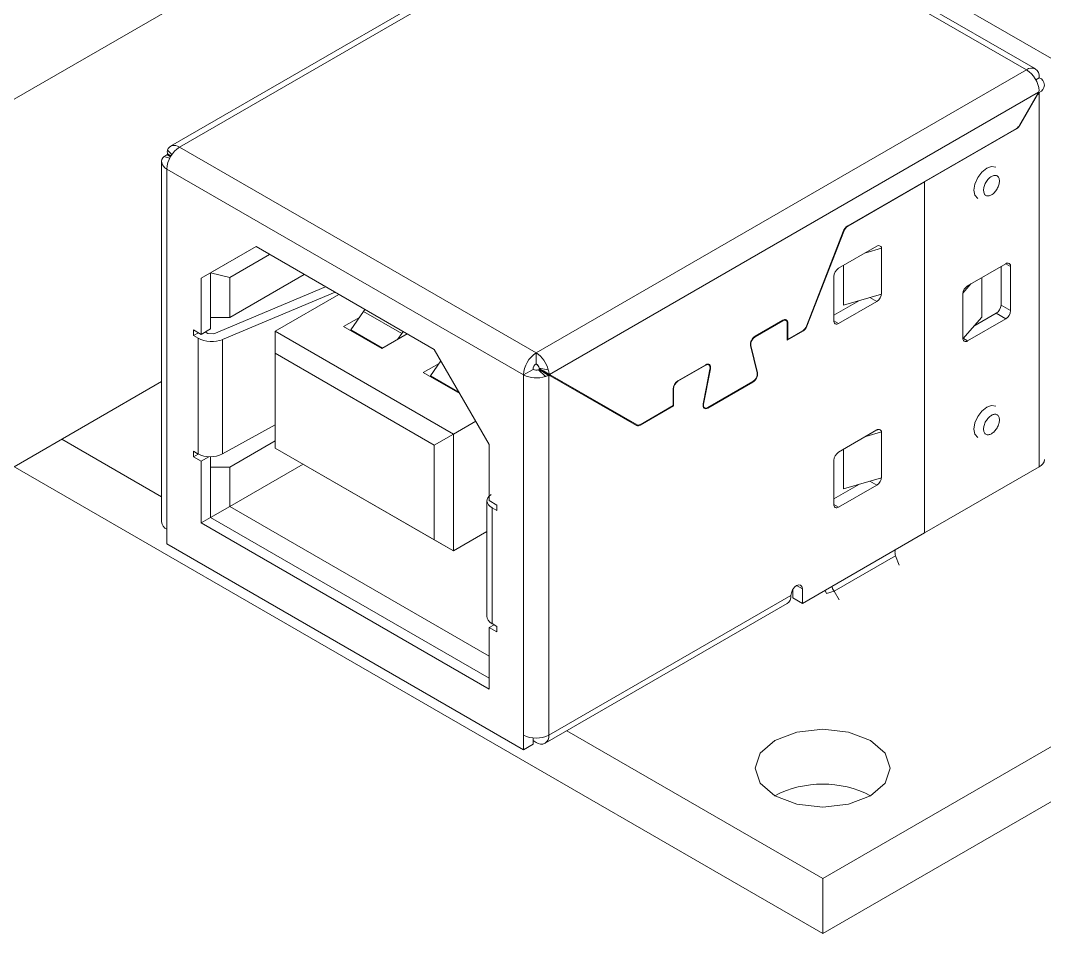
# Model space of a CAD drawing. Header units: millimetres. Extents: x -37 to 256, y 6 to 200.
# Drawn here: x 31.54 to 42.92, y 153.05 to 163.19 of the extents above; entities that cross this region are included whole.
import ezdxf

# ---------------------------------------------------------------- set-up
doc = ezdxf.new("R2010")
doc.units = ezdxf.units.MM

msp = doc.modelspace()

# ---------------------------------------------------------------- linework, layer by layer
at = {"color": 7, "linetype": 'Continuous', "lineweight": 15}
for p, q in [((40.453, 153.659), (82.88, 178.151)), ((40.453, 153.047), (82.88, 177.539)), ((15.705, 167.334), (40.453, 153.047)), ((31.473, 162.314), (35.999, 164.926)), ((38.656, 164.936), (33.212, 161.793)), ((33.312, 161.783), (38.756, 164.926)), ((38.756, 164.926), (42.716, 162.64)), ((42.816, 162.65), (38.856, 164.936)), ((40.736, 164.068), (44.342, 161.987)), ((42.716, 162.64), (37.271, 159.497)), ((42.818, 162.531), (42.858, 162.553)), ((42.858, 162.553), (42.858, 162.559)), ((42.85, 162.391), (37.421, 159.257)), ((42.64, 162.026), (42.85, 162.391)), ((42.85, 162.391), (42.857, 162.409)), ((42.858, 162.39), (42.851, 162.394)), ((42.858, 162.39), (42.858, 158.231)), ((42.643, 162.024), (42.842, 162.369)), ((42.606, 161.99), (40.731, 160.908)), ((41.585, 161.395), (42.606, 161.985)), ((33.227, 161.702), (33.178, 161.75)), ((33.216, 161.685), (33.179, 161.706)), ((37.271, 159.497), (33.312, 161.783)), ((33.112, 161.62), (33.112, 157.619)), ((33.14, 161.679), (33.201, 161.658)), ((33.17, 161.696), (33.209, 161.673)), ((33.186, 161.701), (33.215, 161.684)), ((33.186, 161.693), (33.212, 161.678)), ((33.212, 161.678), (33.186, 161.693)), ((37.13, 159.252), (33.17, 161.538)), ((33.17, 161.538), (33.17, 157.537)), ((40.731, 160.903), (41.585, 161.395)), ((41.585, 161.395), (41.58, 161.398)), ((41.585, 157.496), (41.585, 161.395)), ((40.681, 160.846), (40.273, 159.794)), ((40.277, 159.793), (40.686, 160.846)), ((40.63, 160.436), (41.054, 160.681)), ((33.55, 160.325), (34.16, 160.677)), ((33.656, 160.386), (34.16, 160.677)), ((33.868, 160.335), (34.31, 160.59)), ((34.311, 160.59), (33.868, 160.335)), ((34.16, 160.677), (36.14, 159.534)), ((34.16, 160.677), (34.16, 160.677)), ((40.931, 160.609), (41.106, 160.66)), ((41.107, 160.15), (41.107, 160.66)), ((41.107, 160.65), (41.107, 160.16)), ((40.683, 160.028), (40.683, 160.467)), ((42.062, 160.242), (42.486, 160.487)), ((42.433, 160.456), (42.433, 160.027)), ((42.539, 160.456), (42.539, 159.966)), ((33.656, 160.386), (33.55, 160.325)), ((33.656, 159.89), (33.656, 160.386)), ((33.656, 160.386), (33.868, 160.335)), ((33.656, 159.763), (33.656, 160.386)), ((34.696, 160.368), (33.868, 159.89)), ((40.577, 159.854), (40.577, 160.344)), ((33.55, 159.702), (33.55, 160.325)), ((33.691, 159.709), (34.932, 160.231)), ((33.868, 159.89), (33.868, 160.335)), ((42.01, 160.161), (42.097, 160.262)), ((42.221, 160.334), (42.221, 159.895)), ((33.788, 159.644), (35.039, 160.17)), ((35.08, 160.146), (34.372, 159.738)), ((41.106, 160.15), (40.683, 160.028)), ((42.009, 159.65), (42.009, 160.16)), ((42.009, 159.66), (42.009, 160.15)), ((40.86, 160.079), (40.577, 159.915)), ((41.054, 160.068), (40.63, 159.824)), ((42.539, 159.966), (42.433, 160.027)), ((33.656, 159.89), (33.868, 159.89)), ((35.132, 159.789), (35.309, 159.891)), ((35.214, 159.751), (35.353, 159.957)), ((35.353, 159.957), (35.369, 159.979)), ((35.353, 159.957), (35.778, 159.712)), ((42.221, 159.895), (42.01, 159.651)), ((42.38, 159.936), (42.133, 159.793)), ((42.38, 159.936), (42.486, 159.874)), ((35.557, 159.544), (35.132, 159.789)), ((40.011, 159.86), (39.702, 159.681)), ((39.702, 159.676), (40.011, 159.854)), ((40.045, 159.858), (40.03, 159.867)), ((40.06, 159.827), (40.06, 159.637)), ((40.064, 159.646), (40.064, 159.829)), ((42.486, 159.874), (42.062, 159.629)), ((33.465, 159.69), (33.465, 159.751)), ((33.465, 159.751), (33.55, 159.702)), ((33.521, 159.719), (33.465, 159.69)), ((33.518, 159.66), (33.465, 159.69)), ((33.518, 158.373), (33.518, 159.66)), ((33.656, 159.763), (33.55, 159.702)), ((33.624, 159.713), (33.597, 159.729)), ((33.691, 159.709), (33.624, 159.713)), ((34.372, 159.738), (34.372, 159.493)), ((34.372, 159.738), (36.352, 158.595)), ((35.21, 159.744), (35.214, 159.751)), ((35.84, 159.707), (35.557, 159.544)), ((35.778, 159.712), (35.733, 159.646)), ((35.778, 159.712), (35.793, 159.734)), ((40.06, 159.637), (40.231, 159.736)), ((40.231, 159.742), (40.064, 159.646)), ((33.788, 158.376), (33.788, 159.644)), ((39.65, 159.576), (39.687, 159.428)), ((39.693, 159.426), (39.655, 159.58)), ((40.064, 159.646), (40.06, 159.649)), ((36.14, 158.472), (34.372, 159.493)), ((34.372, 159.493), (34.372, 158.44)), ((36.14, 159.534), (36.75, 158.478)), ((37.271, 159.375), (37.271, 159.497)), ((36.016, 159.279), (36.193, 159.38)), ((36.098, 159.24), (36.212, 159.409)), ((37.305, 159.328), (37.405, 159.309)), ((37.31, 159.321), (37.352, 159.297)), ((39.154, 159.365), (38.845, 159.186)), ((38.845, 159.181), (39.154, 159.359)), ((39.131, 158.927), (39.206, 159.319)), ((39.201, 159.317), (39.163, 159.119)), ((39.188, 159.363), (39.172, 159.372)), ((39.687, 159.428), (39.725, 159.274)), ((39.73, 159.278), (39.693, 159.426)), ((36.423, 159.044), (36.016, 159.279)), ((36.094, 159.234), (36.098, 159.24)), ((37.236, 159.313), (37.13, 159.252)), ((37.13, 155.251), (37.13, 159.252)), ((37.297, 159.309), (37.374, 159.235)), ((37.333, 159.293), (37.304, 159.309)), ((37.307, 159.308), (37.413, 159.247)), ((37.428, 159.251), (37.322, 159.313)), ((37.322, 159.313), (38.285, 158.757)), ((37.428, 159.243), (37.322, 159.305)), ((37.421, 159.257), (37.351, 159.298)), ((37.413, 155.251), (37.413, 159.247)), ((38.391, 158.696), (37.428, 159.251)), ((37.428, 159.243), (38.387, 158.69)), ((31.473, 158.231), (33.112, 159.177)), ((38.792, 159.095), (38.792, 158.911)), ((38.797, 158.908), (38.797, 159.097)), ((39.163, 159.119), (39.126, 158.929)), ((39.678, 159.178), (39.178, 158.889)), ((39.178, 158.883), (39.678, 159.172)), ((38.792, 158.911), (38.425, 158.699)), ((38.425, 158.693), (38.797, 158.908)), ((38.797, 158.908), (38.792, 158.911)), ((39.129, 158.892), (39.143, 158.884)), ((38.391, 158.696), (38.285, 158.757)), ((34.372, 158.696), (33.788, 158.376)), ((36.352, 158.595), (36.6, 158.738)), ((40.63, 158.395), (41.054, 158.64)), ((32.003, 158.537), (33.112, 157.897)), ((34.372, 158.519), (33.868, 158.228)), ((36.352, 158.595), (36.14, 158.472)), ((36.352, 158.595), (36.352, 157.297)), ((40.931, 158.568), (41.106, 158.619)), ((41.107, 158.109), (41.107, 158.619)), ((41.107, 158.609), (41.107, 158.119)), ((34.372, 158.44), (36.14, 157.419)), ((34.372, 158.44), (34.372, 158.44)), ((36.352, 157.297), (34.372, 158.44)), ((36.14, 157.419), (36.14, 158.472)), ((36.75, 158.478), (36.75, 157.855)), ((40.683, 157.986), (40.683, 158.425)), ((33.465, 158.404), (33.518, 158.373)), ((33.465, 158.343), (33.465, 158.404)), ((33.518, 158.373), (33.465, 158.343)), ((33.55, 158.294), (33.465, 158.343)), ((33.635, 158.343), (33.55, 158.294)), ((33.55, 157.608), (33.55, 158.294)), ((33.656, 157.669), (33.656, 158.342)), ((40.577, 157.813), (40.577, 158.303)), ((33.656, 157.669), (33.656, 158.228)), ((33.868, 158.228), (33.656, 158.228)), ((33.868, 157.791), (34.682, 158.261)), ((33.868, 157.791), (33.868, 158.228)), ((42.858, 158.231), (41.585, 157.496)), ((40.683, 157.986), (41.106, 158.108)), ((40.86, 158.037), (40.577, 157.874)), ((41.054, 158.027), (40.63, 157.782)), ((36.724, 157.854), (36.724, 156.573)), ((36.75, 157.855), (36.835, 157.806)), ((33.656, 157.669), (33.868, 157.791)), ((36.75, 156.128), (33.868, 157.791)), ((36.782, 157.775), (36.835, 157.744)), ((36.782, 157.775), (36.782, 156.489)), ((36.835, 157.806), (36.835, 157.744)), ((33.656, 157.669), (33.55, 157.608)), ((36.75, 155.883), (33.656, 157.669)), ((33.17, 157.374), (33.17, 157.537)), ((36.75, 155.76), (33.55, 157.608)), ((36.724, 157.511), (36.352, 157.297)), ((41.585, 157.496), (41.257, 157.307)), ((36.14, 157.419), (36.352, 157.297)), ((37.13, 155.088), (33.17, 157.374)), ((40.555, 156.902), (41.257, 157.307)), ((41.262, 157.244), (40.579, 156.849)), ((41.262, 157.244), (41.301, 157.138)), ((40.121, 156.869), (40.121, 156.774)), ((40.555, 156.902), (40.227, 156.713)), ((40.227, 156.713), (40.227, 156.876)), ((40.494, 156.824), (40.479, 156.858)), ((40.579, 156.849), (40.496, 156.824)), ((40.636, 156.754), (40.579, 156.849)), ((37.371, 155.16), (40.058, 156.711)), ((37.413, 155.251), (40.1, 156.802)), ((40.227, 156.713), (40.121, 156.774)), ((36.803, 156.477), (36.75, 156.446)), ((36.835, 156.458), (36.782, 156.489)), ((36.835, 156.397), (36.75, 156.446)), ((36.75, 156.446), (36.75, 155.76)), ((36.835, 156.458), (36.835, 156.397)), ((37.13, 155.251), (37.13, 155.088)), ((37.613, 155.299), (40.453, 153.659)), ((37.13, 155.088), (37.236, 155.149)), ((37.236, 155.149), (37.236, 155.219)), ((37.236, 155.19), (37.271, 155.17)), ((40.453, 153.659), (40.453, 153.047))]:
    msp.add_line(p, q, dxfattribs=at)
at = {"color": 8, "linetype": 'Continuous', "lineweight": 15}
for p, q in [((42.838, 162.371), (42.842, 162.369)), ((42.606, 161.985), (42.601, 161.988)), ((42.64, 162.026), (42.643, 162.024)), ((33.186, 161.701), (33.215, 161.684)), ((40.686, 160.846), (40.682, 160.848)), ((40.731, 160.903), (40.727, 160.905)), ((42.486, 160.487), (42.539, 160.456)), ((40.978, 160.113), (41.054, 160.068)), ((40.011, 159.854), (40.006, 159.857)), ((40.064, 159.829), (40.059, 159.832)), ((40.274, 159.795), (40.277, 159.793)), ((40.577, 159.854), (40.63, 159.824)), ((35.564, 159.548), (35.214, 159.751)), ((39.702, 159.676), (39.697, 159.678)), ((40.231, 159.736), (40.226, 159.739)), ((42.015, 159.657), (42.062, 159.629)), ((39.655, 159.58), (39.649, 159.583)), ((39.693, 159.426), (39.686, 159.429)), ((37.307, 159.313), (37.315, 159.318)), ((39.154, 159.359), (39.149, 159.362)), ((39.206, 159.319), (39.202, 159.321)), ((36.415, 159.057), (36.098, 159.24)), ((37.307, 159.308), (37.307, 159.313)), ((39.723, 159.282), (39.73, 159.278)), ((38.797, 159.097), (38.792, 159.1)), ((38.845, 159.181), (38.84, 159.183)), ((39.678, 159.172), (39.673, 159.175)), ((39.131, 158.927), (39.126, 158.93)), ((39.173, 158.886), (39.178, 158.883)), ((38.419, 158.696), (38.425, 158.693)), ((40.978, 158.071), (41.054, 158.027)), ((40.577, 157.813), (40.63, 157.782)), ((40.227, 156.876), (40.163, 156.913))]:
    msp.add_line(p, q, dxfattribs=at)
at = {"color": 7, "linetype": 'Continuous', "lineweight": 15, "flags": 128}
for points in [[(33.178, 161.75), (33.186, 161.768), (33.198, 161.783), (33.213, 161.794), (33.229, 161.8), (33.248, 161.802), (33.268, 161.8), (33.29, 161.794), (33.312, 161.783)], [(33.17, 161.538), (33.149, 161.553), (33.132, 161.569), (33.12, 161.587), (33.113, 161.606), (33.112, 161.625), (33.116, 161.643), (33.125, 161.662), (33.14, 161.679)], [(42.174, 161.212), (42.144, 161.247), (42.133, 161.303), (42.144, 161.372), (42.174, 161.443), (42.22, 161.505), (42.274, 161.548), (42.328, 161.567), (42.374, 161.558), (42.374, 161.558)], [(39.154, 159.365), (39.166, 159.37), (39.178, 159.372), (39.188, 159.371), (39.196, 159.366), (39.202, 159.358), (39.206, 159.347), (39.207, 159.333), (39.206, 159.319)], [(39.154, 159.359), (39.165, 159.364), (39.175, 159.366), (39.185, 159.365), (39.192, 159.36), (39.198, 159.353), (39.201, 159.343), (39.202, 159.331), (39.201, 159.317)], [(39.178, 158.883), (39.166, 158.878), (39.155, 158.876), (39.144, 158.877), (39.136, 158.882), (39.13, 158.891), (39.126, 158.902), (39.125, 158.915), (39.126, 158.929)], [(39.178, 158.889), (39.167, 158.883), (39.157, 158.881), (39.147, 158.882), (39.14, 158.886), (39.134, 158.893), (39.13, 158.903), (39.129, 158.914), (39.131, 158.927)], [(42.174, 158.558), (42.144, 158.593), (42.133, 158.65), (42.144, 158.718), (42.174, 158.789), (42.22, 158.851), (42.274, 158.895), (42.328, 158.913), (42.374, 158.904), (42.374, 158.904)], [(40.1, 156.802), (40.105, 156.833), (40.118, 156.865), (40.139, 156.893), (40.163, 156.913), (40.188, 156.921), (40.208, 156.917), (40.222, 156.901), (40.227, 156.876)], [(40.984, 154.578), (41.146, 154.718), (41.203, 154.884), (41.146, 155.049), (40.984, 155.19), (40.74, 155.284), (40.453, 155.317), (40.166, 155.284), (39.923, 155.19), (39.76, 155.049), (39.703, 154.884), (39.76, 154.718), (39.923, 154.578), (40.166, 154.484), (40.453, 154.451), (40.74, 154.484), (40.984, 154.578)]]:
    msp.add_lwpolyline(points, dxfattribs=at)
at = {"color": 7, "linetype": 'Continuous', "lineweight": 15}
for centre, radius, start, end in [((42.771, 162.573), 0.0873, 350.786, 129.2033), ((42.548, 162.379), 0.311, 5.4356, 57.2118), ((42.827, 162.472), 0.0873, 290.7834, 69.2166), ((42.95, 162.306), 0.125, 137.9589, 150.1022), ((42.554, 162.074), 0.098, 301.9547, 331.1444), ((42.549, 162.077), 0.108, 301.9547, 331.1444), ((33.477, 161.524), 0.307, 122.6055, 177.3945), ((33.199, 161.723), 0.0259, 219.8626, 239.8303), ((33.172, 161.668), 0.0278, 60.7888, 94.0305), ((40.799, 160.802), 0.126, 122.638, 159.7729), ((40.794, 160.806), 0.115, 122.638, 159.7729), ((41.075, 160.655), 0.0328, 350.786, 129.2033), ((42.507, 160.461), 0.0328, 350.786, 129.2033), ((40.692, 160.339), 0.115, 122.6055, 177.3945), ((42.124, 160.145), 0.115, 122.6055, 177.3945), ((40.992, 160.166), 0.115, 302.6055, 357.3945), ((42.318, 160.033), 0.115, 302.6055, 357.3945), ((42.424, 159.971), 0.115, 302.6055, 357.3945), ((40.032, 159.835), 0.0328, 350.786, 129.2033), ((40.03, 159.831), 0.0297, 350.786, 129.2033), ((40.175, 159.83), 0.104, 302.638, 339.7729), ((40.169, 159.833), 0.115, 302.638, 339.7729), ((40.609, 159.849), 0.0328, 170.786, 309.2033), ((39.759, 159.588), 0.109, 121.4769, 186.6379), ((39.754, 159.591), 0.099, 121.4768, 186.6383), ((42.041, 159.655), 0.0328, 170.786, 309.2033), ((37.437, 159.238), 0.307, 122.6055, 177.3945), ((37.101, 159.234), 0.313, 13.8415, 57.0923), ((37.313, 159.31), 0.0768, 122.6055, 177.3945), ((37.23, 159.31), 0.0768, 2.6055, 57.3945), ((37.229, 159.309), 0.0782, 13.8415, 57.0923), ((37.335, 159.335), 0.0259, 219.8626, 239.8303), ((37.273, 159.531), 0.313, 242.939, 288.8123), ((37.271, 159.382), 0.0769, 242.6097, 297.3903), ((37.272, 159.383), 0.0784, 242.939, 288.8123), ((37.309, 159.28), 0.0278, 60.7888, 94.0305), ((37.415, 159.219), 0.0278, 60.7888, 94.0305), ((37.441, 159.274), 0.0259, 219.8626, 239.8303), ((39.621, 159.265), 0.109, 301.4736, 6.6578), ((39.627, 159.262), 0.099, 301.4736, 6.6574), ((38.907, 159.089), 0.115, 122.6055, 177.3945), ((38.901, 159.093), 0.105, 122.6055, 177.3945), ((38.295, 158.777), 0.0296, 243.4855, 280.5851), ((38.403, 158.724), 0.0377, 245.686, 305.6182), ((38.405, 158.727), 0.0342, 245.686, 305.6182), ((41.075, 158.614), 0.0328, 350.786, 129.2033), ((40.692, 158.297), 0.115, 122.6055, 177.3945), ((42.816, 158.323), 0.101, 294.3747, 354.3052), ((40.992, 158.124), 0.115, 302.6055, 357.3945), ((40.609, 157.808), 0.0328, 170.786, 309.2033), ((33.212, 157.629), 0.101, 185.6948, 245.6253), ((40.002, 156.792), 0.0986, 305.0133, 6.2988), ((37.271, 155.524), 0.307, 242.6097, 297.3903), ((37.327, 155.237), 0.0873, 230.7967, 9.214), ((40.453, 153.554), 1.153, 62.6158, 117.3842)]:
    msp.add_arc(centre, radius, start, end, dxfattribs=at)
for centre, major_axis, ratio, start_param, end_param in [((33.659, 159.731), (0.2, -0.01), 0.541576, 3.95366, 5.43719), ((33.659, 158.465), (0.2, 0.011), 0.610891, 3.893064, 5.376594), ((36.924, 157.847), (0.2, -0.01), 0.541576, 2.47013, 3.95366), ((36.924, 156.58), (0.2, 0.011), 0.610891, 3.107666, 3.893064)]:
    msp.add_ellipse(centre, major_axis=major_axis, ratio=ratio, start_param=start_param, end_param=end_param, dxfattribs=at)
for points, knots in [([(33.179, 161.706), (33.177, 161.711), (33.175, 161.72), (33.174, 161.735), (33.177, 161.745), (33.178, 161.75)], [0, 0, 0, 0, 0.318799, 0.656033, 1, 1, 1, 1]), ([(33.14, 161.679), (33.144, 161.682), (33.15, 161.687), (33.161, 161.693), (33.167, 161.695), (33.17, 161.696)], [0, 0, 0, 0, 0.437533, 0.717502, 1, 1, 1, 1]), ([(42.239, 161.303), (42.24, 161.317), (42.242, 161.338), (42.253, 161.368), (42.268, 161.398), (42.288, 161.425), (42.31, 161.445), (42.333, 161.461), (42.356, 161.469), (42.376, 161.469), (42.394, 161.462), (42.412, 161.443), (42.414, 161.418), (42.416, 161.405)], [0, 0, 0, 0, 0.119737, 0.186385, 0.250031, 0.376378, 0.437465, 0.500387, 0.621503, 0.686899, 0.750392, 0.876003, 1, 1, 1, 1]), ([(42.416, 161.405), (42.414, 161.392), (42.413, 161.371), (42.402, 161.341), (42.386, 161.311), (42.367, 161.284), (42.345, 161.263), (42.322, 161.248), (42.299, 161.24), (42.278, 161.24), (42.26, 161.247), (42.242, 161.265), (42.24, 161.291), (42.239, 161.303)], [0, 0, 0, 0, 0.119737, 0.1863853, 0.2500313, 0.3763785, 0.4374654, 0.5003865, 0.6215032, 0.6868993, 0.7503915, 0.8760034, 1, 1, 1, 1]), ([(37.305, 159.328), (37.306, 159.326), (37.308, 159.323), (37.31, 159.321), (37.311, 159.321)], [0, 0, 0, 0, 0.617745, 1, 1, 1, 1]), ([(37.307, 159.308), (37.306, 159.309), (37.304, 159.309), (37.3, 159.31), (37.298, 159.309), (37.297, 159.309)], [0, 0, 0, 0, 0.471443, 0.730974, 1, 1, 1, 1]), ([(37.413, 159.247), (37.408, 159.245), (37.399, 159.243), (37.386, 159.238), (37.378, 159.236), (37.374, 159.235)], [0, 0, 0, 0, 0.427728, 0.712753, 1, 1, 1, 1]), ([(37.405, 159.309), (37.407, 159.302), (37.411, 159.289), (37.416, 159.272), (37.42, 159.262), (37.421, 159.257)], [0, 0, 0, 0, 0.35777, 0.675436, 1, 1, 1, 1]), ([(42.239, 158.65), (42.24, 158.663), (42.242, 158.684), (42.253, 158.714), (42.268, 158.744), (42.288, 158.771), (42.31, 158.792), (42.333, 158.807), (42.356, 158.815), (42.376, 158.815), (42.394, 158.808), (42.412, 158.79), (42.414, 158.764), (42.416, 158.752)], [0, 0, 0, 0, 0.119737, 0.186385, 0.250031, 0.376378, 0.437465, 0.500387, 0.621503, 0.686899, 0.750392, 0.876003, 1, 1, 1, 1]), ([(42.416, 158.752), (42.414, 158.738), (42.413, 158.717), (42.402, 158.687), (42.386, 158.657), (42.367, 158.63), (42.345, 158.61), (42.322, 158.594), (42.299, 158.586), (42.278, 158.586), (42.26, 158.593), (42.242, 158.612), (42.24, 158.637), (42.239, 158.65)], [0, 0, 0, 0, 0.119737, 0.186385, 0.250031, 0.376378, 0.437465, 0.500387, 0.621503, 0.686899, 0.750392, 0.876003, 1, 1, 1, 1]), ([(41.257, 157.307), (41.256, 157.299), (41.255, 157.286), (41.257, 157.265), (41.26, 157.252), (41.262, 157.244)], [0, 0, 0, 0, 0.380693, 0.641499, 1, 1, 1, 1]), ([(40.579, 156.849), (40.574, 156.856), (40.567, 156.868), (40.559, 156.886), (40.557, 156.896), (40.555, 156.902)], [0, 0, 0, 0, 0.380693, 0.641499, 1, 1, 1, 1])]:
    msp.add_open_spline(points, degree=3, knots=knots, dxfattribs=at)

doc.saveas('drawing.dxf')
